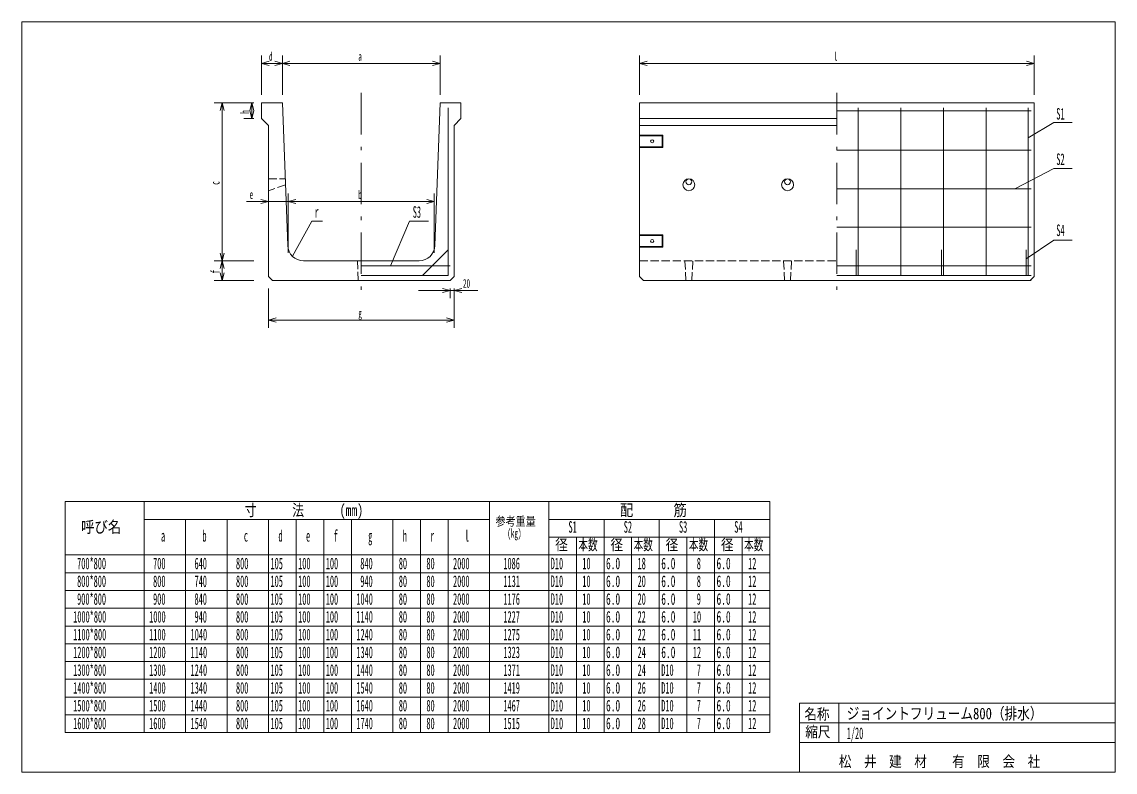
# Model space of a CAD drawing. Units: millimetres, scale not verified. Extents: x 74 to 5614, y 79 to 3879.
import ezdxf
from ezdxf.enums import TextEntityAlignment as Align

# ---------------------------------------------------------------- set-up
doc = ezdxf.new("R2010")
doc.units = ezdxf.units.MM
doc.header["$LTSCALE"] = 7
doc.linetypes.add('USER1', pattern=[50.5, 30, -9, 2.5, -9])
doc.linetypes.add('USER2', pattern=[8, 6, -2])
doc.layers.add('1', color=7, linetype='Continuous', lineweight=18)
doc.styles.add('ＭＳ ゴシック', font='')
doc.styles.get('ＭＳ ゴシック').set_extended_font_data('MS Gothic')

msp = doc.modelspace()

# ---------------------------------------------------------------- linework, layer by layer
at = {"layer": '1'}
for p, q in [((73.5, 3879), (5613.5, 3879)), ((73.5, 79), (73.5, 3879)), ((5613.5, 3879), (5613.5, 79)), ((1288.5, 3709), (1288.5, 3509)), ((1288.5, 3669), (1327.137, 3679.353)), ((1393.5, 3669), (1288.5, 3669)), ((1288.5, 3669), (1327.137, 3658.647)), ((1393.5, 3669), (1354.863, 3679.353)), ((1393.5, 3669), (1354.863, 3658.647)), ((1393.5, 3709), (1393.5, 3509)), ((1393.5, 3709), (1393.5, 3509)), ((1393.5, 3669), (1432.137, 3679.353)), ((1393.5, 3669), (2193.5, 3669)), ((1393.5, 3669), (1432.137, 3658.647)), ((2193.5, 3669), (2154.863, 3679.353)), ((2193.5, 3669), (2154.863, 3658.647)), ((2193.5, 3709), (2193.5, 3509)), ((3203.5, 3709), (3203.5, 3509)), ((3203.5, 3669), (3242.137, 3679.353)), ((3203.5, 3669), (5203.5, 3669)), ((3203.5, 3669), (3242.137, 3658.647)), ((5203.5, 3669), (5164.863, 3679.353)), ((5203.5, 3669), (5164.863, 3658.647)), ((5203.5, 3709), (5203.5, 3509)), ((1048.5, 3469), (1248.5, 3469)), ((1088.5, 3469), (1078.147, 3430.363)), ((1088.5, 3469), (1088.5, 2669)), ((1088.5, 3469), (1098.853, 3430.363)), ((1198.5, 3469), (1248.5, 3469)), ((1238.5, 3469), (1228.147, 3430.363)), ((1238.5, 3469), (1238.5, 3389)), ((1238.5, 3469), (1248.853, 3430.363)), ((1288.5, 3469), (1393.5, 3469)), ((1288.5, 3389), (1288.5, 3469)), ((1393.5, 3469), (1420.612, 2746.002)), ((2193.5, 3469), (2166.388, 2746.002)), ((2298.5, 3469), (2193.5, 3469)), ((2233.5, 3444), (2233.5, 2594)), ((2298.5, 3389), (2298.5, 3469)), ((5203.5, 3469), (3203.5, 3469)), ((3203.5, 3469), (3203.5, 2589)), ((4311.5, 2594), (4311.5, 3444)), ((4527.5, 3444), (4527.5, 2594)), ((4743.5, 2594), (4743.5, 3444)), ((4959.5, 3444), (4959.5, 2594)), ((5173.5, 3444), (5173.5, 2594)), ((5203.5, 3469), (5203.5, 2589)), ((1198.5, 3389), (1248.5, 3389)), ((1238.5, 3389), (1228.147, 3427.637)), ((1238.5, 3389), (1248.853, 3427.637)), ((1323.5, 3354), (1288.5, 3389)), ((2263.5, 3354), (2298.5, 3389)), ((3203.5, 3389), (4203.5, 3389)), ((4203.5, 3429), (5188.5, 3429)), ((1323.5, 3354), (1323.5, 2589)), ((2263.5, 3354), (2263.5, 2589)), ((3203.5, 3354), (4203.5, 3354)), ((5173.5, 3292.168), (5303.5, 3370.075)), ((5303.5, 3370.075), (5395.395, 3370.075)), ((3203.5, 3305.5), (3321.5, 3305.5)), ((3317.5, 3301.5), (3203.5, 3301.5)), ((3317.5, 3301.5), (3321.5, 3305.5)), ((3317.5, 3246.5), (3317.5, 3301.5)), ((3321.5, 3305.5), (3321.5, 3242.5)), ((3203.5, 3246.5), (3317.5, 3246.5)), ((3203.5, 3242.5), (3321.5, 3242.5)), ((3317.5, 3246.5), (3321.5, 3242.5)), ((5188.5, 3229), (4203.5, 3229)), ((5105.395, 3034), (5303.5, 3136.452)), ((5303.5, 3136.452), (5395.395, 3136.452)), ((1323.5, 3009), (1323.5, 2709)), ((1423.5, 3009), (1423.5, 2709)), ((1423.5, 3009), (1423.5, 2709)), ((2163.5, 3009), (2163.5, 2709)), ((4203.5, 3034), (5188.5, 3034)), ((1583.5, 2969), (1212.519, 2969)), ((1323.5, 2969), (1284.863, 2979.353)), ((1323.5, 2969), (1284.863, 2958.647)), ((1423.5, 2969), (1462.137, 2979.353)), ((1423.5, 2969), (1462.137, 2979.353)), ((1423.5, 2969), (2163.5, 2969)), ((1423.5, 2969), (1462.137, 2958.647)), ((1423.5, 2969), (1462.137, 2958.647)), ((2163.5, 2969), (2124.863, 2979.353)), ((2163.5, 2969), (2124.863, 2958.647)), ((1444.739, 2691.69), (1543.414, 2869)), ((1543.414, 2869), (1597.598, 2869)), ((1941.693, 2644), (2037.089, 2869)), ((2037.089, 2869), (2134.327, 2869)), ((5188.5, 2839), (4203.5, 2839)), ((3203.5, 2800.5), (3321.5, 2800.5)), ((3317.5, 2796.5), (3203.5, 2796.5)), ((3317.5, 2796.5), (3321.5, 2800.5)), ((3317.5, 2741.5), (3317.5, 2796.5)), ((3321.5, 2800.5), (3321.5, 2737.5)), ((5163.5, 2678.453), (5303.5, 2773.054)), ((5303.5, 2773.054), (5395.395, 2773.054)), ((2103.5, 2594), (2233.5, 2724)), ((3203.5, 2741.5), (3317.5, 2741.5)), ((3321.5, 2737.5), (3203.5, 2737.5)), ((3317.5, 2741.5), (3321.5, 2737.5)), ((4301.5, 2724), (4301.5, 2594)), ((4733.5, 2724), (4733.5, 2594)), ((5163.5, 2724), (5163.5, 2594)), ((1048.5, 2669), (1248.5, 2669)), ((1048.5, 2669), (1248.5, 2669)), ((1088.5, 2669), (1078.147, 2707.637)), ((1088.5, 2669), (1078.147, 2630.363)), ((1088.5, 2669), (1098.853, 2707.637)), ((1088.5, 2669), (1088.5, 2569)), ((1088.5, 2669), (1098.853, 2630.363)), ((1500.556, 2669), (1743.5, 2669)), ((1500.556, 2669), (1743.5, 2669)), ((1743.5, 2669), (1793.5, 2669)), ((1743.5, 2669), (1793.5, 2669)), ((1793.5, 2669), (1843.5, 2669)), ((2086.444, 2669), (1843.5, 2669)), ((1088.5, 2569), (1078.147, 2607.637)), ((1088.5, 2569), (1098.853, 2607.637)), ((1793.5, 2644), (2243.5, 2644)), ((4203.5, 2644), (5188.5, 2644)), ((1048.5, 2569), (1248.5, 2569)), ((1343.5, 2569), (1323.5, 2589)), ((1343.5, 2569), (2243.5, 2569)), ((2233.5, 2594), (1793.5, 2594)), ((2263.5, 2589), (2243.5, 2569)), ((3203.5, 2589), (3223.5, 2569)), ((3223.5, 2569), (5183.5, 2569)), ((5188.5, 2594), (4203.5, 2594)), ((5188.5, 2569), (5173.5, 2569)), ((5183.5, 2569), (5203.5, 2589)), ((1323.5, 2329), (1323.5, 2529)), ((2083.5, 2519), (2383.78, 2519)), ((2243.5, 2519), (2204.863, 2529.353)), ((2243.5, 2519), (2204.863, 2508.647)), ((2243.5, 2479), (2243.5, 2529)), ((2263.5, 2519), (2302.137, 2529.353)), ((2263.5, 2329), (2263.5, 2529)), ((2263.5, 2479), (2263.5, 2529)), ((2263.5, 2519), (2302.137, 2508.647)), ((1323.5, 2369), (1362.137, 2379.353)), ((1323.5, 2369), (2263.5, 2369)), ((1323.5, 2369), (1362.137, 2358.647)), ((2263.5, 2369), (2224.863, 2379.353)), ((2263.5, 2369), (2224.863, 2358.647)), ((343.5, 1449), (293.5, 1449)), ((293.5, 1449), (293.5, 639)), ((343.5, 1449), (1113.5, 1449)), ((693.5, 1449), (693.5, 639)), ((1183.5, 1449), (1113.5, 1449)), ((1183.5, 1449), (3583.5, 1449)), ((2443.5, 1449), (2443.5, 1089)), ((2743.5, 1449), (2743.5, 1089)), ((3583.5, 1449), (3863.5, 1449)), ((3863.5, 1449), (3863.5, 639)), ((693.5, 1359), (833.5, 1359)), ((903.5, 1359), (693.5, 1359)), ((903.5, 1359), (1008.5, 1359)), ((903.5, 1359), (903.5, 639)), ((973.5, 1359), (1113.5, 1359)), ((1183.5, 1359), (1113.5, 1359)), ((1113.5, 1359), (1113.5, 639)), ((1183.5, 1359), (1743.5, 1359)), ((1323.5, 1359), (1323.5, 279)), ((1463.5, 1359), (1463.5, 279)), ((1603.5, 1359), (1603.5, 279)), ((1953.5, 1359), (1743.5, 1359)), ((1743.5, 1359), (1743.5, 279)), ((1813.5, 1359), (2093.5, 1359)), ((1953.5, 1359), (1953.5, 279)), ((2093.5, 1359), (2233.5, 1359)), ((2093.5, 1359), (2093.5, 279)), ((2233.5, 1359), (2443.5, 1359)), ((2233.5, 1359), (2233.5, 639)), ((2743.5, 1359), (3303.5, 1359)), ((3023.5, 1359), (3023.5, 1269)), ((3303.5, 1359), (3583.5, 1359)), ((3303.5, 1359), (3303.5, 1269)), ((3583.5, 1359), (3863.5, 1359)), ((3583.5, 639), (3583.5, 1359)), ((2743.5, 1269), (2813.5, 1269)), ((2813.5, 1269), (3303.5, 1269)), ((2883.5, 1269), (2883.5, 1089)), ((3023.5, 1269), (3023.5, 1089)), ((3163.5, 1269), (3163.5, 1089)), ((3303.5, 1269), (3583.5, 1269)), ((3303.5, 1269), (3303.5, 1089)), ((3443.5, 1269), (3443.5, 639)), ((3583.5, 1269), (3863.5, 1269)), ((3723.5, 1269), (3723.5, 639)), ((343.5, 1179), (293.5, 1179)), ((343.5, 1179), (833.5, 1179)), ((693.5, 1179), (903.5, 1179)), ((903.5, 1179), (1008.5, 1179)), ((973.5, 1179), (1113.5, 1179)), ((1183.5, 1179), (1113.5, 1179)), ((1183.5, 1179), (1743.5, 1179)), ((1953.5, 1179), (1743.5, 1179)), ((1813.5, 1179), (2093.5, 1179)), ((2093.5, 1179), (2233.5, 1179)), ((2233.5, 1179), (2443.5, 1179)), ((2443.5, 1179), (2743.5, 1179)), ((2743.5, 1179), (3303.5, 1179)), ((3303.5, 1179), (3583.5, 1179)), ((3583.5, 1179), (3863.5, 1179)), ((293.5, 1089), (3863.5, 1089)), ((2443.5, 1089), (2443.5, 639)), ((2743.5, 1089), (2743.5, 639)), ((2883.5, 1089), (2883.5, 639)), ((3023.5, 1089), (3023.5, 639)), ((3163.5, 1089), (3163.5, 639)), ((3303.5, 639), (3303.5, 1089)), ((293.5, 999), (3863.5, 999)), ((293.5, 909), (3863.5, 909)), ((293.5, 819), (3863.5, 819)), ((293.5, 729), (3863.5, 729)), ((293.5, 639), (293.5, 459)), ((293.5, 639), (3863.5, 639)), ((693.5, 639), (693.5, 459)), ((903.5, 639), (903.5, 459)), ((1113.5, 459), (1113.5, 639)), ((2233.5, 639), (2233.5, 459)), ((2443.5, 639), (2443.5, 459)), ((2743.5, 459), (2743.5, 639)), ((2883.5, 459), (2883.5, 639)), ((3023.5, 639), (3023.5, 279)), ((3163.5, 459), (3163.5, 639)), ((3303.5, 639), (3303.5, 459)), ((3443.5, 459), (3443.5, 639)), ((3583.5, 639), (3583.5, 459)), ((3723.5, 639), (3723.5, 459)), ((3863.5, 459), (3863.5, 639)), ((293.5, 549), (3863.5, 549)), ((3023.5, 459), (3023.5, 549)), ((293.5, 459), (3863.5, 459)), ((293.5, 459), (293.5, 279)), ((693.5, 459), (693.5, 279)), ((903.5, 459), (903.5, 279)), ((1113.5, 459), (1113.5, 279)), ((2233.5, 459), (2233.5, 279)), ((2443.5, 459), (2443.5, 279)), ((2743.5, 459), (2743.5, 279)), ((2883.5, 459), (2883.5, 279)), ((3023.5, 459), (3023.5, 279)), ((3163.5, 459), (3163.5, 279)), ((3303.5, 459), (3303.5, 279)), ((3443.5, 459), (3443.5, 279)), ((3583.5, 459), (3583.5, 279)), ((3723.5, 459), (3723.5, 279)), ((3863.5, 459), (3863.5, 279)), ((4013.5, 429), (4013.5, 229)), ((4013.5, 429), (5336, 429)), ((4213.5, 429), (4213.5, 229)), ((5336, 429), (5613.5, 429)), ((293.5, 369), (3863.5, 369)), ((293.5, 279), (3863.5, 279)), ((4413.5, 329), (4013.5, 329)), ((4413.5, 329), (5613.5, 329)), ((4013.5, 229), (4013.5, 79)), ((4013.5, 229), (5613.5, 229)), ((5613.5, 79), (73.5, 79))]:
    msp.add_line(p, q, dxfattribs=at)
at = {"layer": '1', "linetype": 'USER1'}
for p, q in [((1793.5, 3519), (1793.5, 2519)), ((4203.5, 3519), (4203.5, 2519))]:
    msp.add_line(p, q, dxfattribs=at)
at = {"layer": '1', "linetype": 'USER2'}
for p, q in [((1323.5, 3084), (1407.938, 3084)), ((1409.062, 3054), (1323.5, 3024)), ((1773.5, 2669), (1778.5, 2569)), ((3203.5, 2669), (4203.5, 2669)), ((3438.5, 2569), (3433.5, 2669)), ((3468.5, 2569), (3473.5, 2669)), ((3938.5, 2569), (3933.5, 2669)), ((3968.5, 2569), (3973.5, 2669))]:
    msp.add_line(p, q, dxfattribs=at)
at = {"layer": '1'}
for centre, radius in [((3267.5, 3274), 8), ((3453.5, 3054), 30), ((3453.5, 3069), 15), ((3953.5, 3054), 30), ((3953.5, 3069), 15), ((3267.5, 2769), 8)]:
    msp.add_circle(centre, radius, dxfattribs=at)
for centre, start, end in [((1500.556, 2749), 182.14758, 270), ((2086.444, 2749), 270, 357.85242)]:
    msp.add_arc(centre, 80, start, end, dxfattribs=at)

# ---------------------------------------------------------------- texts
at = {"layer": '1', "style": 'ＭＳ ゴシック'}
for s, height, width, p in [('d', 43.99, 0.5, (1326, 3669)), ('a', 43.99, 0.5, (1778.5, 3669)), ('l', 43.99, 0.5, (4188.5, 3669)), ('S1', 58.65, 0.5, (5315.395, 3366.452)), ('S2', 58.65, 0.5, (5315.395, 3136.452)), ('e', 43.99, 0.5, (1227.519, 2969)), ('b', 43.99, 0.5, (1778.5, 2969)), ('S3', 58.65, 0.5, (2054.327, 2869)), ('r', 58.65, 0.5, (1557.598, 2869)), ('S4', 58.65, 0.5, (5315.395, 2776.452)), ('20', 43.99, 0.5, (2308.78, 2519)), ('g', 43.99, 0.5, (1778.5, 2369)), ('寸\u3000\u3000\u3000法\u3000\u3000\u3000(mm)', 58.65, 0.75, (1203.5, 1359)), ('配\u3000\u3000\u3000筋', 58.65, 0.85, (3103.5, 1359)), ('呼び名', 58.65, 0.85, (373.5, 1274)), ('参考重量', 43.99, 0.85, (2473.5, 1314)), ('S1', 58.65, 0.5, (2843.5, 1274)), ('S2', 58.65, 0.5, (3123.5, 1274)), ('S3', 58.65, 0.5, (3403.5, 1274)), ('S4', 58.65, 0.5, (3683.5, 1274)), ('a', 58.65, 0.5, (778.5, 1229)), ('b', 58.65, 0.5, (988.5, 1229)), ('c', 58.65, 0.5, (1198.5, 1229)), ('d', 58.65, 0.5, (1373.5, 1229)), ('e', 58.65, 0.5, (1513.5, 1229)), ('f', 58.65, 0.5, (1653.5, 1229)), ('g', 58.65, 0.5, (1828.5, 1229)), ('h', 58.65, 0.5, (2003.5, 1229)), ('r', 58.65, 0.5, (2143.5, 1229)), ('l', 58.65, 0.5, (2318.5, 1229)), ('(kg)', 43.99, 0.5, (2533.5, 1254)), ('径', 54.99, 0.85, (2776, 1186.5)), ('本数', 54.99, 0.65, (2893.5, 1186.5)), ('径', 54.99, 0.85, (3056, 1186.5)), ('本数', 54.99, 0.65, (3173.5, 1186.5)), ('径', 54.99, 0.85, (3336, 1186.5)), ('本数', 54.99, 0.65, (3453.5, 1186.5)), ('径', 54.99, 0.85, (3616, 1186.5)), ('本数', 54.99, 0.65, (3733.5, 1186.5)), ('700*800', 58.65, 0.5, (353.5, 1089)), ('700', 58.65, 0.5, (738.5, 1089)), ('640', 58.65, 0.5, (948.5, 1089)), ('800', 58.65, 0.5, (1158.5, 1089)), ('105', 58.65, 0.5, (1333.5, 1089)), ('100', 58.65, 0.5, (1473.5, 1089)), ('100', 58.65, 0.5, (1613.5, 1089)), ('840', 58.65, 0.5, (1788.5, 1089)), ('80', 58.65, 0.5, (1983.5, 1089)), ('80', 58.65, 0.5, (2123.5, 1089)), ('2000', 58.65, 0.5, (2258.5, 1089)), ('1086', 58.65, 0.5, (2513.5, 1089)), ('D10', 58.65, 0.5, (2753.5, 1089)), ('10', 58.65, 0.5, (2913.5, 1089)), ('6.0', 58.65, 0.6, (3033.5, 1089)), ('18', 58.65, 0.5, (3193.5, 1089)), ('6.0', 58.65, 0.6, (3313.5, 1089)), ('8', 58.65, 0.5, (3493.5, 1089)), ('6.0', 58.65, 0.6, (3593.5, 1089)), ('12', 58.65, 0.5, (3753.5, 1089)), ('800*800', 58.65, 0.5, (353.5, 999)), ('800', 58.65, 0.5, (738.5, 999)), ('740', 58.65, 0.5, (948.5, 999)), ('800', 58.65, 0.5, (1158.5, 999)), ('105', 58.65, 0.5, (1333.5, 999)), ('100', 58.65, 0.5, (1473.5, 999)), ('100', 58.65, 0.5, (1613.5, 999)), ('940', 58.65, 0.5, (1788.5, 999)), ('80', 58.65, 0.5, (1983.5, 999)), ('80', 58.65, 0.5, (2123.5, 999)), ('2000', 58.65, 0.5, (2258.5, 999)), ('1131', 58.65, 0.5, (2513.5, 999)), ('D10', 58.65, 0.5, (2753.5, 999)), ('10', 58.65, 0.5, (2913.5, 999)), ('6.0', 58.65, 0.6, (3033.5, 999)), ('20', 58.65, 0.5, (3193.5, 999)), ('6.0', 58.65, 0.6, (3313.5, 999)), ('8', 58.65, 0.5, (3493.5, 999)), ('6.0', 58.65, 0.6, (3593.5, 999)), ('12', 58.65, 0.5, (3753.5, 999)), ('900*800', 58.65, 0.5, (353.5, 909)), ('900', 58.65, 0.5, (738.5, 909)), ('840', 58.65, 0.5, (948.5, 909)), ('800', 58.65, 0.5, (1158.5, 909)), ('105', 58.65, 0.5, (1333.5, 909)), ('100', 58.65, 0.5, (1473.5, 909)), ('100', 58.65, 0.5, (1613.5, 909)), ('1040', 58.65, 0.5, (1768.5, 909)), ('80', 58.65, 0.5, (1983.5, 909)), ('80', 58.65, 0.5, (2123.5, 909)), ('2000', 58.65, 0.5, (2258.5, 909)), ('1176', 58.65, 0.5, (2513.5, 909)), ('D10', 58.65, 0.5, (2753.5, 909)), ('10', 58.65, 0.5, (2913.5, 909)), ('6.0', 58.65, 0.6, (3033.5, 909)), ('20', 58.65, 0.5, (3193.5, 909)), ('6.0', 58.65, 0.6, (3313.5, 909)), ('9', 58.65, 0.5, (3493.5, 909)), ('6.0', 58.65, 0.6, (3593.5, 909)), ('12', 58.65, 0.5, (3753.5, 909)), ('1000*800', 58.65, 0.5, (333.5, 819)), ('1000', 58.65, 0.5, (718.5, 819)), ('940', 58.65, 0.5, (948.5, 819)), ('800', 58.65, 0.5, (1158.5, 819)), ('105', 58.65, 0.5, (1333.5, 819)), ('100', 58.65, 0.5, (1473.5, 819)), ('100', 58.65, 0.5, (1613.5, 819)), ('1140', 58.65, 0.5, (1768.5, 819)), ('80', 58.65, 0.5, (1983.5, 819)), ('80', 58.65, 0.5, (2123.5, 819)), ('2000', 58.65, 0.5, (2258.5, 819)), ('1227', 58.65, 0.5, (2513.5, 819)), ('D10', 58.65, 0.5, (2753.5, 819)), ('10', 58.65, 0.5, (2913.5, 819)), ('6.0', 58.65, 0.6, (3033.5, 819)), ('22', 58.65, 0.5, (3193.5, 819)), ('6.0', 58.65, 0.6, (3313.5, 819)), ('10', 58.65, 0.5, (3473.5, 819)), ('6.0', 58.65, 0.6, (3593.5, 819)), ('12', 58.65, 0.5, (3753.5, 819)), ('1100*800', 58.65, 0.5, (333.5, 729)), ('1100', 58.65, 0.5, (718.5, 729)), ('1040', 58.65, 0.5, (928.5, 729)), ('800', 58.65, 0.5, (1158.5, 729)), ('105', 58.65, 0.5, (1333.5, 729)), ('100', 58.65, 0.5, (1473.5, 729)), ('100', 58.65, 0.5, (1613.5, 729)), ('1240', 58.65, 0.5, (1768.5, 729)), ('80', 58.65, 0.5, (1983.5, 729)), ('80', 58.65, 0.5, (2123.5, 729)), ('2000', 58.65, 0.5, (2258.5, 729)), ('1275', 58.65, 0.5, (2513.5, 729)), ('D10', 58.65, 0.5, (2753.5, 729)), ('10', 58.65, 0.5, (2913.5, 729)), ('6.0', 58.65, 0.6, (3033.5, 729)), ('22', 58.65, 0.5, (3193.5, 729)), ('6.0', 58.65, 0.6, (3313.5, 729)), ('11', 58.65, 0.5, (3473.5, 729)), ('6.0', 58.65, 0.6, (3593.5, 729)), ('12', 58.65, 0.5, (3753.5, 729)), ('1200*800', 58.65, 0.5, (333.5, 639)), ('1200', 58.65, 0.5, (718.5, 639)), ('1140', 58.65, 0.5, (928.5, 639)), ('800', 58.65, 0.5, (1158.5, 639)), ('105', 58.65, 0.5, (1333.5, 639)), ('100', 58.65, 0.5, (1473.5, 639)), ('100', 58.65, 0.5, (1613.5, 639)), ('1340', 58.65, 0.5, (1768.5, 639)), ('80', 58.65, 0.5, (1983.5, 639)), ('80', 58.65, 0.5, (2123.5, 639)), ('2000', 58.65, 0.5, (2258.5, 639)), ('1323', 58.65, 0.5, (2513.5, 639)), ('D10', 58.65, 0.5, (2753.5, 639)), ('10', 58.65, 0.5, (2913.5, 639)), ('6.0', 58.65, 0.6, (3033.5, 639)), ('24', 58.65, 0.5, (3193.5, 639)), ('6.0', 58.65, 0.6, (3313.5, 639)), ('12', 58.65, 0.5, (3473.5, 639)), ('6.0', 58.65, 0.6, (3593.5, 639)), ('12', 58.65, 0.5, (3753.5, 639)), ('1300*800', 58.65, 0.5, (333.5, 549)), ('1300', 58.65, 0.5, (718.5, 549)), ('1240', 58.65, 0.5, (928.5, 549)), ('800', 58.65, 0.5, (1158.5, 549)), ('105', 58.65, 0.5, (1333.5, 549)), ('100', 58.65, 0.5, (1473.5, 549)), ('100', 58.65, 0.5, (1613.5, 549)), ('1440', 58.65, 0.5, (1768.5, 549)), ('80', 58.65, 0.5, (1983.5, 549)), ('80', 58.65, 0.5, (2123.5, 549)), ('2000', 58.65, 0.5, (2258.5, 549)), ('1371', 58.65, 0.5, (2513.5, 549)), ('D10', 58.65, 0.5, (2753.5, 549)), ('10', 58.65, 0.5, (2913.5, 549)), ('6.0', 58.65, 0.6, (3033.5, 549)), ('24', 58.65, 0.5, (3193.5, 549)), ('D10', 58.65, 0.5, (3313.5, 549)), ('7', 58.65, 0.5, (3493.5, 549)), ('6.0', 58.65, 0.6, (3593.5, 549)), ('12', 58.65, 0.5, (3753.5, 549)), ('1400*800', 58.65, 0.5, (333.5, 459)), ('1400', 58.65, 0.5, (718.5, 459)), ('1340', 58.65, 0.5, (928.5, 459)), ('800', 58.65, 0.5, (1158.5, 459)), ('105', 58.65, 0.5, (1333.5, 459)), ('100', 58.65, 0.5, (1473.5, 459)), ('100', 58.65, 0.5, (1613.5, 459)), ('1540', 58.65, 0.5, (1768.5, 459)), ('80', 58.65, 0.5, (1983.5, 459)), ('80', 58.65, 0.5, (2123.5, 459)), ('2000', 58.65, 0.5, (2258.5, 459)), ('1419', 58.65, 0.5, (2513.5, 459)), ('D10', 58.65, 0.5, (2753.5, 459)), ('10', 58.65, 0.5, (2913.5, 459)), ('6.0', 58.65, 0.6, (3033.5, 459)), ('26', 58.65, 0.5, (3193.5, 459)), ('D10', 58.65, 0.5, (3313.5, 459)), ('7', 58.65, 0.5, (3493.5, 459)), ('6.0', 58.65, 0.6, (3593.5, 459)), ('12', 58.65, 0.5, (3753.5, 459)), ('1500*800', 58.65, 0.5, (333.5, 369)), ('1500', 58.65, 0.5, (718.5, 369)), ('1440', 58.65, 0.5, (928.5, 369)), ('800', 58.65, 0.5, (1158.5, 369)), ('105', 58.65, 0.5, (1333.5, 369)), ('100', 58.65, 0.5, (1473.5, 369)), ('100', 58.65, 0.5, (1613.5, 369)), ('1640', 58.65, 0.5, (1768.5, 369)), ('80', 58.65, 0.5, (1983.5, 369)), ('80', 58.65, 0.5, (2123.5, 369)), ('2000', 58.65, 0.5, (2258.5, 369)), ('1467', 58.65, 0.5, (2513.5, 369)), ('D10', 58.65, 0.5, (2753.5, 369)), ('10', 58.65, 0.5, (2913.5, 369)), ('6.0', 58.65, 0.6, (3033.5, 369)), ('26', 58.65, 0.5, (3193.5, 369)), ('D10', 58.65, 0.5, (3313.5, 369)), ('7', 58.65, 0.5, (3493.5, 369)), ('6.0', 58.65, 0.6, (3593.5, 369)), ('6.0', 58.65, 0.6, (3593.5, 369)), ('12', 58.65, 0.5, (3753.5, 369)), ('名称', 54.99, 0.85, (4038.5, 329)), ('ジョイントフリューム800（排水）', 58.65, 0.8, (4253.5, 329)), ('1600*800', 58.65, 0.5, (333.5, 279)), ('1600', 58.65, 0.5, (718.5, 279)), ('1540', 58.65, 0.5, (928.5, 279)), ('800', 58.65, 0.5, (1158.5, 279)), ('105', 58.65, 0.5, (1333.5, 279)), ('100', 58.65, 0.5, (1473.5, 279)), ('100', 58.65, 0.5, (1613.5, 279)), ('1740', 58.65, 0.5, (1768.5, 279)), ('80', 58.65, 0.5, (1983.5, 279)), ('80', 58.65, 0.5, (2123.5, 279)), ('2000', 58.65, 0.5, (2258.5, 279)), ('1515', 58.65, 0.5, (2513.5, 279)), ('D10', 58.65, 0.5, (2753.5, 279)), ('10', 58.65, 0.5, (2913.5, 279)), ('6.0', 58.65, 0.6, (3033.5, 279)), ('28', 58.65, 0.5, (3193.5, 279)), ('D10', 58.65, 0.5, (3313.5, 279)), ('7', 58.65, 0.5, (3493.5, 279)), ('6.0', 58.65, 0.6, (3593.5, 279)), ('6.0', 58.65, 0.6, (3593.5, 279)), ('12', 58.65, 0.5, (3753.5, 279)), ('縮尺', 54.99, 0.85, (4043.5, 239)), ('1/20', 58.65, 0.5, (4253.5, 229)), ('松\u3000井\u3000建\u3000材\u3000\u3000有\u3000限\u3000会\u3000社', 54.99, 0.85, (4213.5, 89))]:
    msp.add_text(s, height=height, dxfattribs=dict(at, width=width)).set_placement(p, align=Align.BOTTOM_LEFT)
at = {"layer": '1', "style": 'ＭＳ ゴシック', "width": 0.5}
for s, p in [('h', (1238.5, 3414)), ('c', (1088.5, 3054)), ('f', (1088.5, 2604))]:
    msp.add_text(s, height=43.99, rotation=90, dxfattribs=at).set_placement(p, align=Align.BOTTOM_LEFT)

doc.saveas('drawing.dxf')
